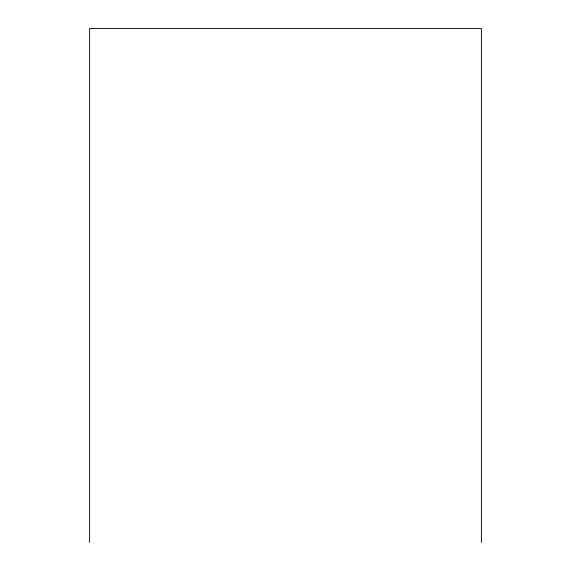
<?xml version="1.0" encoding="UTF-8"?>
<svg xmlns="http://www.w3.org/2000/svg" width="571" height="571" viewBox="0 0 571 571"><rect width="100%" height="100%" fill="white"/><g stroke="black" fill="none" stroke-linecap="round" stroke-linejoin="round"><path stroke-width="0.86" d="M481.389 542.45L481.389 28.55L89.611 28.55L89.611 542.45"/></g></svg>
